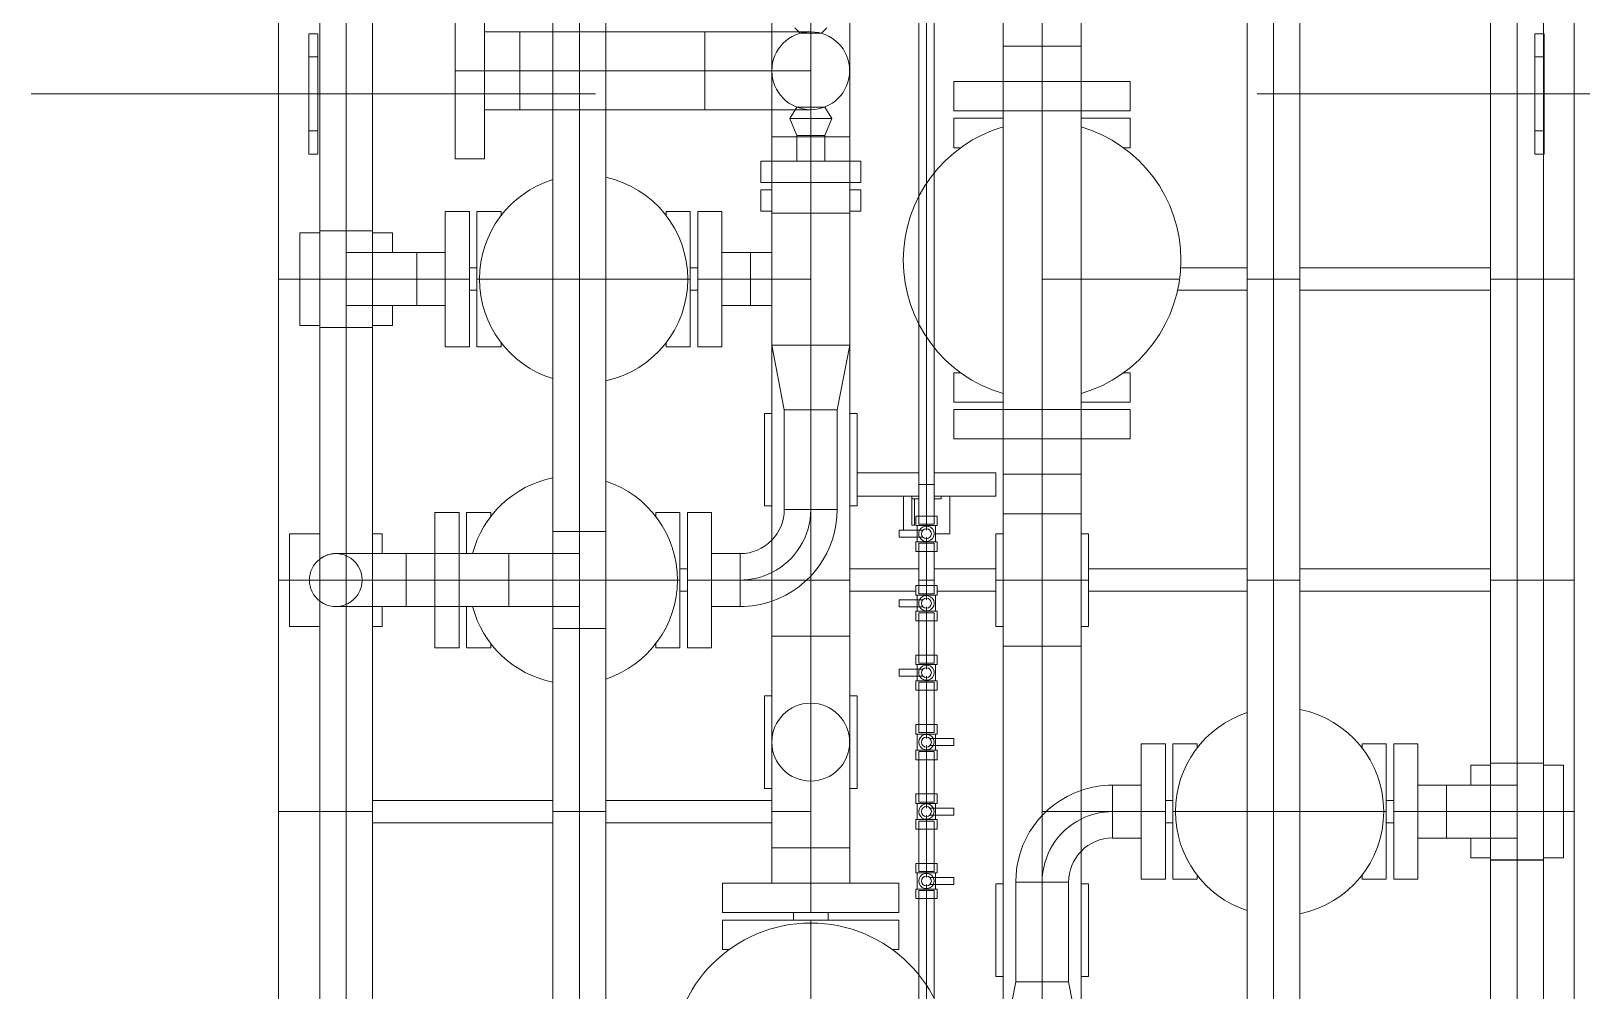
# Model space of a CAD drawing. Header units: inches. Extents: x -1128 to 651, y 96 to 845.
# Drawn here: x -1039.648 to -1036.623, y 715.323 to 717.194 of the extents above; entities that cross this region are included whole.
import ezdxf

# ---------------------------------------------------------------- set-up
doc = ezdxf.new("R2010")
doc.units = ezdxf.units.IN
doc.header["$MEASUREMENT"] = 0
doc.layers.add('EQUIPMENT LAYOUT-EMBED 1_DWG$0$DwgTemplate', color=7, linetype='Continuous')
doc.layers.add('Layout', color=6, linetype='Continuous', lineweight=18)

# ---------------------------------------------------------------- blocks, each defined once
blk = doc.blocks.new('A$C55974CAD')
at = {"layer": 'EQUIPMENT LAYOUT-EMBED 1_DWG$0$DwgTemplate', "color": 1, "lineweight": 0}
for p, q in [((42.75, 17.335), (42.75, 16.735)), ((38.4953, 16.8), (47.7, 16.8)), ((42.75, 16.735), (42.75, 16.715)), ((42.75, 16.715), (42.75, 16.7112)), ((42.75, 16.7112), (42.75, 16.5969)), ((42.4546, 16.65), (42.4546, 16.65)), ((41.176, 16.5969), (41.176, 16.2071)), ((41.224, 16.5969), (41.224, 16.2071)), ((42.75, 16.5969), (42.75, 16.4183)), ((42.75, 16.4183), (42.75, 16.115)), ((42.326, 16.3873), (42.326, 16.3713)), ((42.374, 16.3873), (42.374, 16.3713)), ((41.176, 16.0928), (41.176, 15.7341)), ((41.224, 16.0928), (41.224, 15.7341)), ((41.676, 15.9327), (41.676, 15.9167)), ((41.724, 15.9327), (41.724, 15.9167)), ((42.326, 15.9103), (42.326, 15.8943)), ((42.374, 15.9103), (42.374, 15.8943)), ((42.326, 15.78), (42.326, 15.78)), ((42.374, 15.78), (42.374, 15.78)), ((40.9817, 15.6875), (40.9657, 15.6875)), ((40.9817, 15.6125), (40.9657, 15.6125)), ((41.676, 15.5658), (41.676, 15.423)), ((41.724, 15.5658), (41.724, 15.4167)), ((41.676, 15.377), (41.676, 15.25)), ((41.724, 15.3833), (41.724, 15.25)), ((41.676, 14.7071), (41.676, 15.05)), ((41.724, 14.7071), (41.724, 15.05)), ((41.176, 14.8673), (41.176, 14.8833)), ((41.224, 14.8673), (41.224, 14.8833)), ((42.326, 14.7071), (42.326, 14.8571)), ((42.374, 14.7071), (42.374, 14.8504)), ((42.75, 14.5928), (42.75, 14.685)), ((41.676, 14.1807), (41.676, 14.5928)), ((41.724, 14.1807), (41.724, 14.5928)), ((42.326, 14.1807), (42.326, 14.5928)), ((42.374, 14.1807), (42.374, 14.5928)), ((42.75, 14.1807), (42.75, 14.5928)), ((41.176, 14.3903), (41.176, 14.4063)), ((41.224, 14.3903), (41.224, 14.4063)), ((42.75, 14.065), (42.75, 14.1807)), ((41.0954, 14.15), (41.0953, 14.15)), ((42.75, 13.465), (42.75, 14.065)), ((47.7, 14), (38.4953, 14))]:
    blk.add_line(p, q, dxfattribs=at)
at = {"layer": 'EQUIPMENT LAYOUT-EMBED 1_DWG$0$DwgTemplate', "color": 9, "lineweight": 0}
for p, q in [((41.2, 16.8), (41.2, 16.5969)), ((41.7, 16.8), (41.7, 16.6764)), ((42.35, 16.8), (42.35, 16.654)), ((42.35, 16.3713), (42.35, 15.9103)), ((41.2, 16.2071), (41.2, 16.0928)), ((41.7, 16.15), (41.7, 15.9327)), ((41.7, 15.8024), (41.7, 15.65)), ((41.2, 15.7341), (41.2, 15.65)), ((40.9657, 15.65), (40.574, 15.65)), ((41.7, 15.65), (41.7, 15.5658)), ((41.7, 15.4167), (41.7, 15.3833)), ((41.7, 15.25), (41.7, 15.15)), ((41.2, 15.15), (41.2, 14.9976)), ((41.7, 15.15), (41.7, 15.05)), ((42.35, 15.15), (42.35, 14.8528)), ((41.2, 14.8673), (41.2, 14.4063)), ((41.7, 14.7071), (41.7, 14.5928)), ((42.35, 14.7071), (42.35, 14.5928)), ((41.7, 14.1807), (41.7, 14)), ((42.35, 14.1807), (42.35, 14)), ((41.2, 14.1236), (41.2, 14))]:
    blk.add_line(p, q, dxfattribs=at)
at = {"layer": 'EQUIPMENT LAYOUT-EMBED 1_DWG$0$DwgTemplate', "color": 3, "lineweight": 0}
for p, q in [((41.6, 16.7112), (41.6, 16.7764)), ((41.6, 16.7764), (41.8, 16.7764)), ((41.8, 16.7112), (41.8, 16.7764)), ((42.25, 16.754), (42.45, 16.754)), ((42.25, 16.7112), (42.25, 16.754)), ((42.45, 16.7112), (42.45, 16.754)), ((41.6, 16.5764), (41.6, 16.5969)), ((41.8, 16.5764), (41.8, 16.5969)), ((42.25, 16.554), (42.25, 16.5969)), ((42.45, 16.554), (42.45, 16.5969)), ((41.6, 16.5764), (41.6428, 16.5764)), ((41.7571, 16.5764), (41.8, 16.5764)), ((42.25, 16.554), (42.2928, 16.554)), ((42.4071, 16.554), (42.45, 16.554)), ((41.25, 15.7341), (41.25, 15.75)), ((41.25, 15.75), (41.45, 15.75)), ((41.45, 15.7341), (41.45, 15.75)), ((41.86, 15.7341), (41.86, 15.75)), ((42.06, 15.75), (41.86, 15.75)), ((42.06, 15.7341), (42.06, 15.75)), ((41.25, 15.55), (41.25, 15.5658)), ((41.45, 15.55), (41.45, 15.5658)), ((41.86, 15.55), (41.86, 15.5658)), ((42.06, 15.55), (42.06, 15.5658)), ((41.25, 15.55), (41.45, 15.55)), ((42.06, 15.55), (41.86, 15.55)), ((41.8815, 15.4167), (41.8815, 15.55)), ((41.9315, 15.55), (41.9315, 15.4167)), ((41.8815, 15.4495), (41.8075, 15.4495)), ((41.8185, 15.4255), (41.8185, 15.4315)), ((41.8755, 15.4315), (41.8185, 15.4315)), ((41.8755, 15.4255), (41.8185, 15.4255)), ((41.8755, 15.4255), (41.8755, 15.4315)), ((41.8815, 15.4315), (41.8755, 15.4315)), ((41.8755, 15.4167), (41.8755, 15.4315)), ((41.8815, 15.4167), (41.8815, 15.4315)), ((41.9065, 15.4167), (41.9065, 15.3833)), ((41.7995, 15.3802), (41.7995, 15.3495)), ((41.8755, 15.3685), (41.8755, 15.3833)), ((41.8815, 15.3685), (41.8755, 15.3685)), ((41.8815, 15.25), (41.8815, 15.3833)), ((41.8815, 15.3685), (41.8815, 15.3833)), ((41.9315, 15.3833), (41.9315, 15.25)), ((41.8815, 15.3495), (41.7995, 15.3495)), ((40.844, 15.2341), (40.844, 15.25)), ((41.044, 15.25), (40.844, 15.25)), ((41.044, 15.2341), (41.044, 15.25)), ((41.6, 15.2341), (41.6, 15.25)), ((41.6, 15.25), (41.8, 15.25)), ((41.8, 15.2341), (41.8, 15.25)), ((41.9315, 15.25), (41.8815, 15.25)), ((40.844, 15.05), (40.844, 15.0658)), ((41.044, 15.05), (40.844, 15.05)), ((41.044, 15.05), (41.044, 15.0658)), ((41.6, 15.05), (41.6, 15.0658)), ((41.6, 15.05), (41.8, 15.05)), ((41.8, 15.05), (41.8, 15.0658)), ((41.1, 14.2236), (41.1428, 14.2236)), ((41.1, 14.1807), (41.1, 14.2236)), ((41.2571, 14.2236), (41.3, 14.2236)), ((41.3, 14.1807), (41.3, 14.2236)), ((41.1, 14.0236), (41.1, 14.0664)), ((41.3, 14.0236), (41.3, 14.0664)), ((41.1, 14.0236), (41.3, 14.0236))]:
    blk.add_line(p, q, dxfattribs=at)
at = {"layer": 'EQUIPMENT LAYOUT-EMBED 1_DWG$0$DwgTemplate', "color": 5, "lineweight": 0}
for p, q in [((42.62, 16.735), (42.62, 16.715)), ((42.62, 16.715), (42.62, 16.735)), ((42.67, 16.735), (42.62, 16.735)), ((42.62, 16.735), (42.67, 16.735)), ((42.67, 16.715), (42.67, 16.735)), ((42.67, 16.735), (42.67, 16.715)), ((42.67, 16.735), (42.83, 16.735)), ((42.83, 16.735), (42.67, 16.735)), ((42.67, 16.715), (42.67, 16.735)), ((42.83, 16.735), (42.83, 16.715)), ((42.83, 16.715), (42.83, 16.735)), ((42.88, 16.735), (42.83, 16.735)), ((42.88, 16.735), (42.83, 16.735)), ((42.83, 16.715), (42.83, 16.735)), ((42.88, 16.715), (42.88, 16.735)), ((42.88, 16.735), (42.88, 16.715)), ((42.62, 16.715), (42.67, 16.715)), ((42.62, 16.715), (42.67, 16.715)), ((42.83, 16.715), (42.67, 16.715)), ((42.83, 16.715), (42.67, 16.715)), ((42.83, 16.715), (42.88, 16.715)), ((42.88, 16.715), (42.83, 16.715)), ((41.6428, 16.3937), (41.5539, 16.3937)), ((41.5539, 16.3413), (41.5539, 16.3937)), ((41.846, 16.3937), (41.7571, 16.3937)), ((41.846, 16.3413), (41.846, 16.3937)), ((42.35, 16.3713), (42.2039, 16.3713)), ((42.2039, 16.3189), (42.2039, 16.3713)), ((42.496, 16.3713), (42.35, 16.3713)), ((42.496, 16.3189), (42.496, 16.3713)), ((41.5625, 16.3413), (41.5539, 16.3413)), ((41.846, 16.3413), (41.8375, 16.3413)), ((42.2125, 16.3189), (42.2039, 16.3189)), ((42.496, 16.3189), (42.4875, 16.3189)), ((41.5539, 15.9851), (41.5625, 15.9851)), ((41.5539, 15.9851), (41.5539, 15.9327)), ((41.8375, 15.9851), (41.846, 15.9851)), ((41.846, 15.9851), (41.846, 15.9327)), ((42.2039, 15.9627), (42.2125, 15.9627)), ((42.2039, 15.9627), (42.2039, 15.9103)), ((42.4875, 15.9627), (42.496, 15.9627)), ((42.496, 15.9627), (42.496, 15.9103)), ((41.5539, 15.9327), (41.7, 15.9327)), ((41.7, 15.9327), (41.846, 15.9327)), ((42.2039, 15.9103), (42.35, 15.9103)), ((42.35, 15.9103), (42.496, 15.9103)), ((40.9022, 15.8259), (40.9022, 15.8405)), ((40.9022, 15.8405), (40.9657, 15.8405)), ((40.9657, 15.65), (40.9657, 15.8405)), ((42.4969, 15.7341), (42.4969, 15.7579)), ((42.4969, 15.7579), (42.5429, 15.7579)), ((42.5429, 15.7341), (42.5429, 15.7579)), ((40.9657, 15.4595), (40.9657, 15.65)), ((42.4969, 15.542), (42.4969, 15.5658)), ((42.5429, 15.542), (42.5429, 15.5658)), ((42.4969, 15.542), (42.5429, 15.542)), ((40.9022, 15.4595), (40.9022, 15.4741)), ((40.9022, 15.4595), (40.9657, 15.4595)), ((42.0843, 15.3405), (42.0843, 15.2341)), ((42.1478, 15.3405), (42.0843, 15.3405)), ((42.1478, 15.3405), (42.1478, 15.3259)), ((42.6338, 15.3259), (42.6338, 15.3405)), ((42.6338, 15.3405), (42.6973, 15.3405)), ((42.6973, 15.2341), (42.6973, 15.3405)), ((42.0843, 15.0658), (42.0843, 14.9595)), ((42.6973, 14.9595), (42.6973, 15.0658)), ((42.1478, 14.9595), (42.0843, 14.9595)), ((42.1478, 14.9741), (42.1478, 14.9595)), ((42.6338, 14.9595), (42.6338, 14.9741)), ((42.6338, 14.9595), (42.6973, 14.9595)), ((41.2, 14.8673), (41.0539, 14.8673)), ((41.0539, 14.8149), (41.0539, 14.8673)), ((41.346, 14.8673), (41.2, 14.8673)), ((41.346, 14.8149), (41.346, 14.8673)), ((41.0625, 14.8149), (41.0539, 14.8149)), ((41.346, 14.8149), (41.3375, 14.8149)), ((41.0539, 14.4587), (41.0625, 14.4587)), ((41.0539, 14.4587), (41.0539, 14.4063)), ((41.3375, 14.4587), (41.346, 14.4587)), ((41.346, 14.4587), (41.346, 14.4063)), ((41.0539, 14.4063), (41.2, 14.4063)), ((41.2, 14.4063), (41.346, 14.4063)), ((42.62, 14.0664), (42.62, 14.065)), ((42.62, 14.0664), (42.62, 14.065)), ((42.62, 14.065), (42.67, 14.065)), ((42.62, 14.065), (42.67, 14.065)), ((42.67, 14.065), (42.67, 14.0664)), ((42.67, 14.065), (42.67, 14.0664)), ((42.67, 14.0664), (42.67, 14.065)), ((42.67, 14.065), (42.83, 14.065)), ((42.83, 14.065), (42.67, 14.065)), ((42.83, 14.0664), (42.83, 14.065)), ((42.83, 14.0664), (42.83, 14.065)), ((42.83, 14.0664), (42.83, 14.065)), ((42.83, 14.065), (42.88, 14.065)), ((42.88, 14.065), (42.83, 14.065)), ((42.88, 14.065), (42.88, 14.0664)), ((42.88, 14.065), (42.88, 14.0664))]:
    blk.add_line(p, q, dxfattribs=at)
at = {"layer": 'EQUIPMENT LAYOUT-EMBED 1_DWG$0$DwgTemplate', "color": 7, "lineweight": 0}
for p, q in [((39.3546, 16.7112), (42.2453, 16.7112)), ((42.2453, 16.7112), (42.2453, 16.5969)), ((42.2453, 16.5969), (42.2453, 16.7112)), ((42.2453, 16.7112), (42.4546, 16.7112)), ((42.4546, 16.5969), (42.4546, 16.7112)), ((42.4546, 16.7112), (42.4546, 16.5969)), ((42.4546, 16.7112), (45.2976, 16.7112)), ((41.6428, 16.5969), (41.6428, 16.6764)), ((41.7, 16.6764), (41.7, 16.5969)), ((41.7571, 16.6764), (41.7571, 16.5969)), ((42.2453, 16.654), (39.3546, 16.654)), ((42.4546, 16.654), (42.2453, 16.654)), ((42.2453, 16.654), (42.2454, 16.654)), ((42.2454, 16.654), (42.2454, 16.654)), ((42.2928, 16.654), (42.2928, 16.5969)), ((42.35, 16.5969), (42.35, 16.654)), ((42.4071, 16.5969), (42.4071, 16.654)), ((42.4546, 16.654), (42.4546, 16.654)), ((45.2976, 16.654), (42.4546, 16.654)), ((39.3546, 16.5969), (42.2453, 16.5969)), ((41.6428, 16.524), (41.6428, 16.5969)), ((41.7, 16.5969), (41.7, 16.524)), ((41.7571, 16.5969), (41.7571, 16.524)), ((42.2453, 16.5969), (42.4546, 16.5969)), ((42.2928, 16.5969), (42.2928, 16.5016)), ((42.35, 16.5016), (42.35, 16.5969)), ((42.4071, 16.5016), (42.4071, 16.5969)), ((42.4546, 16.5969), (45.2976, 16.5969)), ((41.6428, 16.524), (41.7571, 16.524)), ((41.6428, 16.3024), (41.6428, 16.524)), ((41.7571, 16.524), (41.6428, 16.524)), ((41.7, 16.524), (41.7, 16.3024)), ((41.7, 16.524), (41.7, 16.524)), ((41.7, 16.524), (41.7, 16.524)), ((41.7571, 16.3024), (41.7571, 16.524)), ((42.2928, 16.5016), (42.35, 16.5016)), ((42.2928, 16.5016), (42.35, 16.5016)), ((42.2928, 16.5016), (42.2928, 16.4397)), ((42.35, 16.5016), (42.35, 16.5016)), ((42.35, 16.5016), (42.35, 16.5016)), ((42.35, 16.5016), (42.4071, 16.5016)), ((42.35, 16.3873), (42.35, 16.5016)), ((42.35, 16.5016), (42.4071, 16.5016)), ((42.4071, 16.5016), (42.4071, 16.4397)), ((41.5539, 16.4621), (41.6428, 16.4621)), ((41.5539, 16.4621), (41.5539, 16.4097)), ((41.6428, 16.4621), (41.7, 16.4621)), ((41.7, 16.4621), (41.7571, 16.4621)), ((41.7571, 16.4621), (41.846, 16.4621)), ((41.846, 16.4621), (41.846, 16.4097)), ((42.2039, 16.4397), (42.35, 16.4397)), ((42.2039, 16.4397), (42.2039, 16.3873)), ((42.35, 16.4397), (42.496, 16.4397)), ((42.496, 16.4397), (42.496, 16.3873)), ((41.5539, 16.4097), (41.6428, 16.4097)), ((41.6428, 16.4097), (41.7, 16.4097)), ((41.7, 16.4097), (41.7571, 16.4097)), ((41.7571, 16.4097), (41.846, 16.4097)), ((42.8, 16.4183), (42.6095, 16.4183)), ((42.6095, 16.3548), (42.6095, 16.4183)), ((42.8, 16.4183), (42.8, 16.2786)), ((42.9905, 16.4183), (42.8, 16.4183)), ((42.2039, 16.3873), (42.35, 16.3873)), ((42.35, 16.3873), (42.496, 16.3873)), ((42.8, 16.3548), (42.6095, 16.3548)), ((42.7159, 16.2786), (42.7159, 16.3548)), ((42.9905, 16.3548), (42.8, 16.3548)), ((42.8841, 16.2786), (42.8841, 16.3548)), ((41.7, 16.3024), (41.6428, 16.3024)), ((41.6428, 16.3024), (41.6428, 16.2071)), ((41.6428, 16.3024), (41.7571, 16.3024)), ((41.7, 16.3024), (41.7, 16.3024)), ((41.7, 16.3024), (41.7, 16.3024)), ((41.7, 16.3024), (41.7, 16.2071)), ((41.7571, 16.3024), (41.7, 16.3024)), ((41.7571, 16.2071), (41.7571, 16.3024)), ((42.8, 16.2786), (42.7159, 16.2786)), ((42.8841, 16.2786), (42.7159, 16.2786)), ((42.7159, 16.2786), (42.7159, 16.2071)), ((42.8841, 16.2786), (42.8, 16.2786)), ((42.8, 16.2071), (42.8, 16.2786)), ((42.8841, 16.2786), (42.8841, 16.2071)), ((38.7524, 16.2071), (41.5953, 16.2071)), ((41.5953, 16.0928), (41.5953, 16.2071)), ((41.5953, 16.2071), (41.8046, 16.2071)), ((41.5953, 16.2071), (41.5953, 16.0928)), ((41.6428, 16.2071), (41.6428, 16.15)), ((41.7, 16.2071), (41.7, 16.15)), ((41.7571, 16.15), (41.7571, 16.2071)), ((41.8046, 16.0928), (41.8046, 16.2071)), ((41.8046, 16.2071), (41.8046, 16.0928)), ((41.8046, 16.2071), (44.6953, 16.2071)), ((42.7159, 16.2071), (42.7159, 16.0928)), ((42.8, 16.0928), (42.8, 16.2071)), ((42.8841, 16.2071), (42.8841, 16.0928)), ((41.5953, 16.15), (38.7524, 16.15)), ((41.8046, 16.15), (41.5953, 16.15)), ((41.5953, 16.15), (41.5954, 16.15)), ((41.5954, 16.15), (41.5954, 16.15)), ((41.8046, 16.15), (41.8046, 16.15)), ((44.6953, 16.15), (41.8046, 16.15)), ((38.7524, 16.0928), (41.5953, 16.0928)), ((41.5953, 16.0928), (41.8046, 16.0928)), ((41.8046, 16.0928), (44.6953, 16.0928)), ((42.7159, 16.0928), (42.7159, 15.8786)), ((42.8, 15.8786), (42.8, 16.0928)), ((42.8841, 16.0928), (42.8841, 15.8786)), ((41.7, 15.9167), (41.5539, 15.9167)), ((41.5539, 15.8643), (41.5539, 15.9167)), ((41.7, 15.9167), (41.7, 15.8024)), ((41.846, 15.9167), (41.7, 15.9167)), ((41.846, 15.8643), (41.846, 15.9167)), ((42.35, 15.8943), (42.2039, 15.8943)), ((42.2039, 15.8419), (42.2039, 15.8943)), ((42.35, 15.8943), (42.35, 15.78)), ((42.496, 15.8943), (42.35, 15.8943)), ((42.496, 15.8419), (42.496, 15.8943)), ((41.7, 15.8643), (41.5539, 15.8643)), ((41.6428, 15.8024), (41.6428, 15.8643)), ((41.846, 15.8643), (41.7, 15.8643)), ((41.7571, 15.8024), (41.7571, 15.8643)), ((42.7159, 15.8786), (42.8841, 15.8786)), ((42.7159, 15.7341), (42.7159, 15.8786)), ((42.8841, 15.8786), (42.7159, 15.8786)), ((42.8, 15.8786), (42.8, 15.8786)), ((42.8, 15.8786), (42.8, 15.8786)), ((42.8, 15.7341), (42.8, 15.8786)), ((42.8841, 15.8786), (42.8841, 15.7341)), ((40.9817, 15.8405), (40.9817, 15.65)), ((41.0452, 15.8405), (40.9817, 15.8405)), ((41.0452, 15.8405), (41.0452, 15.65)), ((42.35, 15.8419), (42.2039, 15.8419)), ((42.2928, 15.78), (42.2928, 15.8419)), ((42.496, 15.8419), (42.35, 15.8419)), ((42.4071, 15.78), (42.4071, 15.8419)), ((41.7571, 15.8024), (41.6428, 15.8024)), ((41.7, 15.8024), (41.6428, 15.8024)), ((41.7, 15.8024), (41.7, 15.8024)), ((41.7, 15.8024), (41.7, 15.8024)), ((41.7571, 15.8024), (41.7, 15.8024)), ((42.4071, 15.78), (42.2928, 15.78)), ((42.2928, 15.7341), (42.2928, 15.78)), ((42.35, 15.78), (42.2928, 15.78)), ((42.35, 15.78), (42.35, 15.78)), ((42.35, 15.78), (42.35, 15.7341)), ((42.4071, 15.78), (42.35, 15.78)), ((42.4071, 15.7341), (42.4071, 15.78)), ((42.5589, 15.7579), (42.5589, 15.7341)), ((42.6049, 15.7579), (42.5589, 15.7579)), ((42.6049, 15.7579), (42.6049, 15.7341)), ((41.1214, 15.7341), (41.0452, 15.7341)), ((41.1214, 15.7341), (41.1214, 15.65)), ((41.1214, 15.7341), (41.1214, 15.65)), ((41.35, 15.7341), (41.1214, 15.7341)), ((41.35, 15.7341), (41.5786, 15.7341)), ((41.5786, 15.7341), (41.5786, 15.5658)), ((41.5786, 15.7341), (44.3072, 15.7341)), ((41.5786, 15.7341), (41.5786, 15.5658)), ((42.0675, 15.7071), (42.2072, 15.7341)), ((42.2072, 15.5658), (42.2072, 15.7341)), ((42.2073, 15.7341), (42.2073, 15.5658)), ((42.35, 15.7341), (42.35, 15.65)), ((42.4927, 15.5658), (42.4927, 15.7341)), ((42.4927, 15.7341), (42.4927, 15.5658)), ((42.5589, 15.7341), (42.5589, 15.65)), ((42.6049, 15.7341), (42.6049, 15.65)), ((42.6572, 15.5658), (42.6572, 15.7341)), ((42.6573, 15.7341), (42.6573, 15.65)), ((42.7159, 15.65), (42.7159, 15.7341)), ((42.8, 15.65), (42.8, 15.7341)), ((42.8841, 15.7341), (42.8841, 15.65)), ((41.8524, 15.7071), (41.8524, 15.5928)), ((41.8524, 15.65), (41.8524, 15.7071)), ((42.0675, 15.7071), (41.8524, 15.7071)), ((42.0675, 15.7071), (42.0675, 15.5928)), ((42.0675, 15.65), (42.0675, 15.7071)), ((42.6605, 15.6801), (42.6971, 15.6952)), ((42.6971, 15.65), (42.6971, 15.6952)), ((42.7215, 15.6801), (42.6971, 15.6952)), ((42.6605, 15.6801), (42.6049, 15.6801)), ((42.6605, 15.65), (42.6605, 15.6801)), ((42.6605, 15.6801), (42.6605, 15.65)), ((42.7215, 15.65), (42.7215, 15.6801)), ((42.8809, 15.673), (42.8924, 15.6845)), ((42.8809, 15.673), (42.8809, 15.65)), ((40.9817, 15.65), (41.1214, 15.65)), ((40.9817, 15.65), (40.9817, 15.4595)), ((41.0452, 15.65), (41.0452, 15.4595)), ((41.1214, 15.65), (41.1214, 15.5658)), ((41.1214, 15.65), (41.1214, 15.65)), ((41.1214, 15.65), (41.1214, 15.65)), ((41.1214, 15.65), (41.2659, 15.65)), ((41.1214, 15.65), (41.1214, 15.5658)), ((41.2659, 15.65), (41.35, 15.65)), ((41.35, 15.65), (41.5786, 15.65)), ((44.3072, 15.65), (41.5786, 15.65)), ((41.5786, 15.65), (41.5786, 15.65)), ((41.5786, 15.65), (41.5786, 15.65)), ((41.8524, 15.5928), (41.8524, 15.65)), ((42.0675, 15.5928), (42.0675, 15.65)), ((42.5589, 15.65), (42.5589, 15.5658)), ((42.6049, 15.65), (42.6049, 15.5658)), ((42.6605, 15.6198), (42.6049, 15.6198)), ((42.6573, 15.65), (42.6573, 15.5658)), ((42.6605, 15.6198), (42.6605, 15.65)), ((42.6605, 15.65), (42.6605, 15.6198)), ((42.6605, 15.6198), (42.6971, 15.6047)), ((42.6971, 15.6047), (42.6971, 15.65)), ((42.7215, 15.6198), (42.6971, 15.6047)), ((42.7215, 15.6198), (42.7215, 15.65)), ((42.8809, 15.65), (42.8809, 15.627)), ((42.8809, 15.627), (42.8924, 15.6155)), ((42.0675, 15.5928), (41.8524, 15.5928)), ((42.0675, 15.5928), (42.2072, 15.5658)), ((41.1214, 15.5658), (41.0452, 15.5658)), ((41.1214, 15.5658), (41.35, 15.5658)), ((41.5786, 15.5658), (41.35, 15.5658)), ((41.5786, 15.5658), (44.3072, 15.5658)), ((42.5589, 15.5658), (42.5589, 15.542)), ((42.6049, 15.5658), (42.6049, 15.542)), ((42.6049, 15.542), (42.5589, 15.542)), ((41.0452, 15.4595), (40.9817, 15.4595)), ((41.4925, 15.459), (41.5075, 15.459)), ((41.4925, 15.459), (41.4925, 15.4076)), ((41.5075, 15.459), (41.5075, 15.4076)), ((41.6425, 15.459), (41.6575, 15.459)), ((41.6425, 15.459), (41.6425, 15.4076)), ((41.6575, 15.459), (41.6575, 15.4076)), ((41.7925, 15.459), (41.8075, 15.459)), ((41.7925, 15.459), (41.7925, 15.4076)), ((41.8075, 15.459), (41.8075, 15.4076)), ((41.0119, 15.423), (41.0119, 15.4)), ((41.0325, 15.423), (41.0119, 15.423)), ((41.0325, 15.423), (41.0325, 15.4)), ((41.0675, 15.4198), (41.0325, 15.4198)), ((41.0675, 15.4), (41.0675, 15.423)), ((41.0675, 15.423), (41.0881, 15.423)), ((41.0675, 15.4198), (41.0675, 15.4)), ((41.0881, 15.4), (41.0881, 15.423)), ((41.1619, 15.423), (41.1619, 15.4)), ((41.1825, 15.423), (41.1619, 15.423)), ((41.1825, 15.423), (41.1825, 15.4)), ((41.2175, 15.4198), (41.1825, 15.4198)), ((41.2175, 15.4), (41.2175, 15.423)), ((41.2175, 15.423), (41.2381, 15.423)), ((41.2175, 15.4198), (41.2175, 15.4)), ((41.2381, 15.4), (41.2381, 15.423)), ((41.3119, 15.423), (41.3119, 15.4)), ((41.3325, 15.423), (41.3119, 15.423)), ((41.3325, 15.423), (41.3325, 15.4)), ((41.3675, 15.4198), (41.3325, 15.4198)), ((41.3675, 15.4), (41.3675, 15.423)), ((41.3675, 15.423), (41.3881, 15.423)), ((41.3675, 15.4198), (41.3675, 15.4)), ((41.3881, 15.4), (41.3881, 15.423)), ((41.4619, 15.423), (41.4619, 15.4)), ((41.4825, 15.423), (41.4619, 15.423)), ((41.4825, 15.423), (41.4825, 15.4)), ((41.4925, 15.4198), (41.4825, 15.4198)), ((41.5075, 15.4198), (41.4925, 15.4198)), ((41.5175, 15.4198), (41.5075, 15.4198)), ((41.5175, 15.4), (41.5175, 15.423)), ((41.5175, 15.423), (41.5381, 15.423)), ((41.5175, 15.4198), (41.5175, 15.4)), ((41.5381, 15.4), (41.5381, 15.423)), ((41.6119, 15.423), (41.6119, 15.4)), ((41.6325, 15.423), (41.6119, 15.423)), ((41.6325, 15.423), (41.6325, 15.4)), ((41.6425, 15.4198), (41.6325, 15.4198)), ((41.6575, 15.4198), (41.6425, 15.4198)), ((41.6675, 15.4198), (41.6575, 15.4198)), ((41.6675, 15.4), (41.6675, 15.423)), ((41.6675, 15.423), (41.6881, 15.423)), ((41.6675, 15.4198), (41.6675, 15.4)), ((41.6881, 15.4), (41.6881, 15.423)), ((41.7619, 15.423), (41.7619, 15.4)), ((41.7825, 15.423), (41.7619, 15.423)), ((41.7825, 15.423), (41.7825, 15.4)), ((41.7925, 15.4198), (41.7825, 15.4198)), ((41.8075, 15.4198), (41.7925, 15.4198)), ((41.8175, 15.4198), (41.8075, 15.4198)), ((41.8175, 15.4), (41.8175, 15.423)), ((41.8175, 15.423), (41.8381, 15.423)), ((41.8175, 15.4198), (41.8175, 15.4)), ((41.8381, 15.4), (41.8381, 15.423)), ((40.8478, 15.4167), (40.4706, 15.4167)), ((40.4934, 15.4), (40.825, 15.4)), ((40.825, 15.4), (41.0119, 15.4)), ((41.0119, 15.4167), (40.8478, 15.4167)), ((41.0294, 15.4167), (41.0119, 15.4167)), ((41.0119, 15.4), (41.0294, 15.4)), ((41.0119, 15.4), (41.0119, 15.377)), ((41.0119, 15.4), (41.0294, 15.4)), ((41.0294, 15.3833), (41.0294, 15.4167)), ((41.0294, 15.4), (41.0325, 15.4)), ((41.0325, 15.4), (41.0393, 15.4)), ((41.0325, 15.4), (41.0325, 15.377)), ((41.0393, 15.4), (41.0425, 15.4)), ((41.0425, 15.341), (41.0425, 15.3924)), ((41.0575, 15.4), (41.0607, 15.4)), ((41.0575, 15.341), (41.0575, 15.3924)), ((41.0607, 15.4), (41.0675, 15.4)), ((41.0706, 15.4), (41.0675, 15.4)), ((41.0675, 15.4), (41.0675, 15.4)), ((41.0675, 15.4), (41.0675, 15.3802)), ((41.0675, 15.377), (41.0675, 15.4)), ((41.0706, 15.3833), (41.0706, 15.4167)), ((41.0881, 15.4167), (41.0706, 15.4167)), ((41.0881, 15.4), (41.0706, 15.4)), ((41.0706, 15.4), (41.0881, 15.4)), ((41.1619, 15.4167), (41.0881, 15.4167)), ((41.0881, 15.377), (41.0881, 15.4)), ((41.0881, 15.4), (41.1619, 15.4)), ((41.1794, 15.4167), (41.1619, 15.4167)), ((41.1619, 15.4), (41.1794, 15.4)), ((41.1619, 15.4), (41.1794, 15.4)), ((41.1619, 15.4), (41.1619, 15.377)), ((41.1794, 15.3833), (41.1794, 15.4167)), ((41.1794, 15.4), (41.1825, 15.4)), ((41.1825, 15.4), (41.1893, 15.4)), ((41.1825, 15.4), (41.1825, 15.377)), ((41.1893, 15.4), (41.1925, 15.4)), ((41.1925, 15.341), (41.1925, 15.3924)), ((41.2075, 15.4), (41.2107, 15.4)), ((41.2075, 15.341), (41.2075, 15.3924)), ((41.2107, 15.4), (41.2175, 15.4)), ((41.2206, 15.4), (41.2175, 15.4)), ((41.2175, 15.4), (41.2175, 15.4)), ((41.2175, 15.4), (41.2175, 15.3802)), ((41.2175, 15.377), (41.2175, 15.4)), ((41.2206, 15.3833), (41.2206, 15.4167)), ((41.2381, 15.4167), (41.2206, 15.4167)), ((41.2206, 15.4), (41.2381, 15.4)), ((41.2381, 15.4), (41.2206, 15.4)), ((41.3119, 15.4167), (41.2381, 15.4167)), ((41.2381, 15.4), (41.3119, 15.4)), ((41.2381, 15.377), (41.2381, 15.4)), ((41.3294, 15.4167), (41.3119, 15.4167)), ((41.3119, 15.4), (41.3294, 15.4)), ((41.3119, 15.4), (41.3294, 15.4)), ((41.3119, 15.4), (41.3119, 15.377)), ((41.3294, 15.3833), (41.3294, 15.4167)), ((41.3294, 15.4), (41.3325, 15.4)), ((41.3325, 15.4), (41.3393, 15.4)), ((41.3325, 15.4), (41.3325, 15.377)), ((41.3393, 15.4), (41.3425, 15.4)), ((41.3425, 15.341), (41.3425, 15.3924)), ((41.3575, 15.4), (41.3607, 15.4)), ((41.3575, 15.341), (41.3575, 15.3924)), ((41.3607, 15.4), (41.3675, 15.4)), ((41.3675, 15.4), (41.3675, 15.4)), ((41.3706, 15.4), (41.3675, 15.4)), ((41.3675, 15.4), (41.3675, 15.3802)), ((41.3675, 15.377), (41.3675, 15.4)), ((41.3706, 15.3833), (41.3706, 15.4167)), ((41.3881, 15.4167), (41.3706, 15.4167)), ((41.3881, 15.4), (41.3706, 15.4)), ((41.3706, 15.4), (41.3881, 15.4)), ((41.4619, 15.4167), (41.3881, 15.4167)), ((41.3881, 15.377), (41.3881, 15.4)), ((41.3881, 15.4), (41.4619, 15.4)), ((41.4794, 15.4167), (41.4619, 15.4167)), ((41.4619, 15.4), (41.4794, 15.4)), ((41.4619, 15.4), (41.4619, 15.377)), ((41.4619, 15.4), (41.4794, 15.4)), ((41.4794, 15.3833), (41.4794, 15.4167)), ((41.4794, 15.4), (41.4825, 15.4)), ((41.4825, 15.4), (41.4893, 15.4)), ((41.4825, 15.4), (41.4825, 15.377)), ((41.4893, 15.4), (41.4925, 15.4)), ((41.5075, 15.4), (41.5107, 15.4)), ((41.5107, 15.4), (41.5175, 15.4)), ((41.5206, 15.4), (41.5175, 15.4)), ((41.5175, 15.4), (41.5175, 15.4)), ((41.5175, 15.4), (41.5175, 15.3802)), ((41.5175, 15.377), (41.5175, 15.4)), ((41.5206, 15.3833), (41.5206, 15.4167)), ((41.5381, 15.4167), (41.5206, 15.4167)), ((41.5206, 15.4), (41.5381, 15.4)), ((41.5381, 15.4), (41.5206, 15.4)), ((41.6119, 15.4167), (41.5381, 15.4167)), ((41.5381, 15.4), (41.6119, 15.4)), ((41.5381, 15.377), (41.5381, 15.4)), ((41.6294, 15.4167), (41.6119, 15.4167)), ((41.6119, 15.4), (41.6294, 15.4)), ((41.6119, 15.4), (41.6294, 15.4)), ((41.6119, 15.4), (41.6119, 15.377)), ((41.6294, 15.3833), (41.6294, 15.4167)), ((41.6294, 15.4), (41.6325, 15.4)), ((41.6325, 15.4), (41.6393, 15.4)), ((41.6325, 15.4), (41.6325, 15.377)), ((41.6393, 15.4), (41.6425, 15.4)), ((41.6575, 15.4), (41.6607, 15.4)), ((41.6607, 15.4), (41.6675, 15.4)), ((41.6675, 15.4), (41.6675, 15.4)), ((41.6706, 15.4), (41.6675, 15.4)), ((41.6675, 15.4), (41.6675, 15.3802)), ((41.6675, 15.377), (41.6675, 15.4)), ((41.6706, 15.3833), (41.6706, 15.4167)), ((41.6881, 15.4167), (41.6706, 15.4167)), ((41.6706, 15.4), (41.6881, 15.4)), ((41.6881, 15.4), (41.6706, 15.4)), ((41.7619, 15.4167), (41.6881, 15.4167)), ((41.6881, 15.4), (41.7619, 15.4)), ((41.6881, 15.377), (41.6881, 15.4)), ((41.7794, 15.4167), (41.7619, 15.4167)), ((41.7619, 15.4), (41.7794, 15.4)), ((41.7619, 15.4), (41.7619, 15.377)), ((41.7619, 15.4), (41.7794, 15.4)), ((41.7794, 15.3833), (41.7794, 15.4167)), ((41.7794, 15.4), (41.7825, 15.4)), ((41.7825, 15.4), (41.7893, 15.4)), ((41.7825, 15.4), (41.7825, 15.377)), ((41.7893, 15.4), (41.7925, 15.4)), ((41.8075, 15.4), (41.8107, 15.4)), ((41.8107, 15.4), (41.8175, 15.4)), ((41.8206, 15.4), (41.8175, 15.4)), ((41.8175, 15.4), (41.8175, 15.4)), ((41.8175, 15.4), (41.8175, 15.3802)), ((41.8175, 15.377), (41.8175, 15.4)), ((41.8206, 15.3833), (41.8206, 15.4167)), ((41.8381, 15.4167), (41.8206, 15.4167)), ((41.8206, 15.4), (41.8381, 15.4)), ((41.8381, 15.4), (41.8206, 15.4)), ((42.2534, 15.4167), (41.8381, 15.4167)), ((41.8381, 15.4), (42.225, 15.4)), ((41.8381, 15.377), (41.8381, 15.4)), ((42.225, 15.4), (42.5566, 15.4)), ((42.5282, 15.4167), (42.2534, 15.4167)), ((43.0125, 15.4167), (42.5282, 15.4167)), ((42.5566, 15.4), (43.0125, 15.4)), ((41.0119, 15.3833), (40.7966, 15.3833)), ((41.0294, 15.3833), (41.0119, 15.3833)), ((41.0325, 15.377), (41.0119, 15.377)), ((41.0425, 15.3802), (41.0325, 15.3802)), ((41.0575, 15.3802), (41.0425, 15.3802)), ((41.0675, 15.3802), (41.0575, 15.3802)), ((41.0675, 15.377), (41.0881, 15.377)), ((41.0881, 15.3833), (41.0706, 15.3833)), ((41.1619, 15.3833), (41.0881, 15.3833)), ((41.1794, 15.3833), (41.1619, 15.3833)), ((41.1825, 15.377), (41.1619, 15.377)), ((41.1925, 15.3802), (41.1825, 15.3802)), ((41.2075, 15.3802), (41.1925, 15.3802)), ((41.2175, 15.3802), (41.2075, 15.3802)), ((41.2175, 15.377), (41.2381, 15.377)), ((41.2381, 15.3833), (41.2206, 15.3833)), ((41.3119, 15.3833), (41.2381, 15.3833)), ((41.3294, 15.3833), (41.3119, 15.3833)), ((41.3325, 15.377), (41.3119, 15.377)), ((41.3425, 15.3802), (41.3325, 15.3802)), ((41.3575, 15.3802), (41.3425, 15.3802)), ((41.3675, 15.3802), (41.3575, 15.3802)), ((41.3675, 15.377), (41.3881, 15.377)), ((41.3881, 15.3833), (41.3706, 15.3833)), ((41.4619, 15.3833), (41.3881, 15.3833)), ((41.4794, 15.3833), (41.4619, 15.3833)), ((41.4825, 15.377), (41.4619, 15.377)), ((41.5175, 15.3802), (41.4825, 15.3802)), ((41.5175, 15.377), (41.5381, 15.377)), ((41.5381, 15.3833), (41.5206, 15.3833)), ((41.6119, 15.3833), (41.5381, 15.3833)), ((41.6294, 15.3833), (41.6119, 15.3833)), ((41.6325, 15.377), (41.6119, 15.377)), ((41.6675, 15.3802), (41.6325, 15.3802)), ((41.6675, 15.377), (41.6881, 15.377)), ((41.6881, 15.3833), (41.6706, 15.3833)), ((41.7619, 15.3833), (41.6881, 15.3833)), ((41.7794, 15.3833), (41.7619, 15.3833)), ((41.7825, 15.377), (41.7619, 15.377)), ((41.8175, 15.3802), (41.7825, 15.3802)), ((41.8175, 15.377), (41.8381, 15.377)), ((41.8381, 15.3833), (41.8206, 15.3833)), ((42.2022, 15.3833), (41.8381, 15.3833)), ((42.5794, 15.3833), (42.2022, 15.3833)), ((43.0125, 15.3833), (42.5794, 15.3833)), ((41.0575, 15.341), (41.0425, 15.341)), ((41.2075, 15.341), (41.1925, 15.341)), ((41.3575, 15.341), (41.3425, 15.341)), ((42.0048, 15.2341), (42.0048, 15.3405)), ((42.0048, 15.3405), (42.0683, 15.3405)), ((42.0683, 15.2341), (42.0683, 15.3405)), ((42.7133, 15.3405), (42.7133, 15.2341)), ((42.7768, 15.3405), (42.7133, 15.3405)), ((42.7768, 15.3405), (42.7768, 15.2341)), ((41.5572, 15.2341), (38.7427, 15.2341)), ((40.8324, 15.2071), (40.6927, 15.2341)), ((41.5572, 15.0658), (41.5572, 15.2341)), ((41.5572, 15.0658), (41.5572, 15.2341)), ((41.5572, 15.2341), (41.8427, 15.2341)), ((41.8427, 15.0658), (41.8427, 15.2341)), ((44.3714, 15.2341), (41.8427, 15.2341)), ((41.8427, 15.0658), (41.8427, 15.2341)), ((41.8427, 15.2341), (41.8427, 15.2341)), ((41.9286, 15.15), (41.9286, 15.2341)), ((41.9286, 15.15), (41.9286, 15.2341)), ((42.0048, 15.15), (42.0048, 15.2341)), ((42.0683, 15.15), (42.0683, 15.2341)), ((42.7133, 15.2341), (42.7133, 15.15)), ((42.7768, 15.2341), (42.7768, 15.15)), ((42.853, 15.0658), (42.853, 15.2341)), ((42.853, 15.2341), (42.853, 15.15)), ((40.8324, 15.0928), (40.8324, 15.2071)), ((40.8324, 15.2071), (40.8324, 15.0928)), ((40.8324, 15.2071), (41.0476, 15.2071)), ((41.0476, 15.2071), (41.0476, 15.0928)), ((41.0476, 15.2071), (41.0476, 15.0928)), ((38.7427, 15.15), (41.5572, 15.15)), ((41.8427, 15.15), (41.5572, 15.15)), ((41.5572, 15.15), (41.5573, 15.15)), ((41.5573, 15.15), (41.5573, 15.15)), ((41.8427, 15.15), (44.3714, 15.15)), ((41.8427, 15.15), (41.8427, 15.15)), ((41.9286, 15.0658), (41.9286, 15.15)), ((41.9286, 15.0658), (41.9286, 15.15)), ((42.0048, 15.0658), (42.0048, 15.15)), ((42.0683, 15.0658), (42.0683, 15.15)), ((42.7133, 15.15), (42.7133, 15.0658)), ((42.7768, 15.15), (42.7768, 15.0658)), ((42.853, 15.15), (42.853, 15.0658)), ((40.8324, 15.0928), (40.6927, 15.0658)), ((40.8324, 15.0928), (41.0476, 15.0928)), ((41.5572, 15.0658), (38.7427, 15.0658)), ((41.5572, 15.0658), (41.8427, 15.0658)), ((44.3714, 15.0658), (41.8427, 15.0658)), ((41.8427, 15.0658), (41.8427, 15.0658)), ((42.0048, 14.9595), (42.0048, 15.0658)), ((42.0683, 14.9595), (42.0683, 15.0658)), ((42.7133, 15.0658), (42.7133, 14.9595)), ((42.7768, 15.0658), (42.7768, 14.9595)), ((41.1428, 14.9976), (41.2, 14.9976)), ((41.1428, 14.9976), (41.1428, 14.9357)), ((41.2571, 14.9976), (41.1428, 14.9976)), ((41.2, 14.8833), (41.2, 14.9976)), ((41.2, 14.9976), (41.2571, 14.9976)), ((41.2, 14.9976), (41.2, 14.9976)), ((41.2, 14.9976), (41.2, 14.9976)), ((41.2571, 14.9976), (41.2571, 14.9357)), ((42.0048, 14.9595), (42.0683, 14.9595)), ((42.7768, 14.9595), (42.7133, 14.9595)), ((41.0539, 14.9357), (41.2, 14.9357)), ((41.0539, 14.9357), (41.0539, 14.8833)), ((41.2, 14.9357), (41.346, 14.9357)), ((41.346, 14.9357), (41.346, 14.8833)), ((41.0539, 14.8833), (41.2, 14.8833)), ((41.2, 14.8833), (41.346, 14.8833)), ((40.6546, 14.7071), (43.5453, 14.7071)), ((43.5453, 14.65), (40.6546, 14.65)), ((40.6546, 14.5928), (43.5453, 14.5928)), ((41.2, 14.3903), (41.0539, 14.3903)), ((41.0539, 14.3379), (41.0539, 14.3903)), ((41.2, 14.3903), (41.2, 14.276)), ((41.346, 14.3903), (41.2, 14.3903)), ((41.346, 14.3379), (41.346, 14.3903)), ((41.2, 14.3379), (41.0539, 14.3379)), ((41.1428, 14.276), (41.1428, 14.3379)), ((41.346, 14.3379), (41.2, 14.3379)), ((41.2571, 14.276), (41.2571, 14.3379)), ((41.2, 14.276), (41.1428, 14.276)), ((41.1428, 14.276), (41.1428, 14.1807)), ((41.2, 14.276), (41.1428, 14.276)), ((41.2, 14.276), (41.2, 14.276)), ((41.2, 14.276), (41.2, 14.276)), ((41.2, 14.276), (41.2, 14.1807)), ((41.2571, 14.276), (41.2, 14.276)), ((41.2571, 14.276), (41.2, 14.276)), ((41.2571, 14.1807), (41.2571, 14.276)), ((41.0953, 14.1807), (38.5572, 14.1807)), ((41.0953, 14.0664), (41.0953, 14.1807)), ((41.0954, 14.1807), (41.0954, 14.0664)), ((41.3046, 14.1807), (41.0954, 14.1807)), ((41.1428, 14.1807), (41.1428, 14.1236)), ((41.2, 14.1807), (41.2, 14.1236)), ((41.2571, 14.1236), (41.2571, 14.1807)), ((41.3046, 14.1807), (41.3046, 14.0664)), ((41.3046, 14.1236), (41.3046, 14.1807)), ((44.1953, 14.1807), (41.3046, 14.1807)), ((38.5572, 14.1236), (41.0953, 14.1236)), ((41.0953, 14.1236), (41.0954, 14.1236)), ((41.0954, 14.1236), (41.3046, 14.1236)), ((41.3046, 14.1236), (41.3046, 14.1236)), ((41.3046, 14.1236), (41.3046, 14.1236)), ((41.3046, 14.1236), (44.1953, 14.1236)), ((41.3046, 14.0664), (41.3046, 14.1236)), ((42.62, 14.085), (42.62, 14.0664)), ((42.62, 14.085), (42.62, 14.0664)), ((42.67, 14.085), (42.62, 14.085)), ((42.62, 14.085), (42.67, 14.085)), ((42.67, 14.0664), (42.67, 14.085)), ((42.67, 14.0664), (42.67, 14.085)), ((42.83, 14.085), (42.67, 14.085)), ((42.83, 14.085), (42.67, 14.085)), ((42.67, 14.085), (42.67, 14.0664)), ((42.83, 14.085), (42.83, 14.0664)), ((42.83, 14.085), (42.83, 14.0664)), ((42.88, 14.085), (42.83, 14.085)), ((42.88, 14.085), (42.83, 14.085)), ((42.83, 14.085), (42.83, 14.0664)), ((42.88, 14.0664), (42.88, 14.085)), ((42.88, 14.0664), (42.88, 14.085)), ((41.0953, 14.0664), (38.5572, 14.0664)), ((41.3046, 14.0664), (41.0954, 14.0664)), ((44.1953, 14.0664), (41.3046, 14.0664))]:
    blk.add_line(p, q, dxfattribs=at)
at = {"layer": 'EQUIPMENT LAYOUT-EMBED 1_DWG$0$DwgTemplate', "color": 5, "lineweight": 0}
blk.add_circle((40.6592, 15.65), 0.3, dxfattribs=at)
at = {"layer": 'EQUIPMENT LAYOUT-EMBED 1_DWG$0$DwgTemplate', "color": 7, "lineweight": 0}
for centre, radius in [((42.8, 15.65), 0.0841), ((41.05, 15.4), 0.0107), ((41.2, 15.4), 0.0107), ((41.35, 15.4), 0.0107), ((41.5, 15.4), 0.0107), ((41.65, 15.4), 0.0107), ((41.8, 15.4), 0.0107)]:
    blk.add_circle(centre, radius, dxfattribs=at)
for centre, radius, start, end in [((41.7, 16.6764), 0.0571, 37.5092, 142.4908), ((41.7, 16.6764), 0.0571, 37.5092, 142.4908), ((41.7, 16.6764), 0.0571, 142.4908, 180), ((41.7, 16.6764), 0.0571, 142.4908, 270), ((41.7, 16.6764), 0.0571, 270, 37.5092), ((41.7, 16.6764), 0.0572, 0, 37.5092), ((41.8524, 15.8024), 0.2096, 180, 199.0115), ((41.8524, 15.8024), 0.1524, 180, 206.6101), ((41.8524, 15.8024), 0.0953, 180, 225.78), ((41.35, 15.65), 0.0841, 90, 270), ((41.35, 15.65), 0.0841, 90, 270), ((41.35, 15.65), 0.0841, 0, 90), ((41.8524, 15.8024), 0.2095, 199.0115, 270), ((41.8524, 15.8024), 0.1524, 206.6101, 270), ((41.8524, 15.8024), 0.0952, 225.78, 270), ((41.35, 15.65), 0.0841, 270, 0), ((42.8, 15.65), 0.0841, 180, 0), ((41.05, 15.4), 0.0166, 90, 243.2048), ((41.05, 15.4), 0.0166, 243.2048, 296.7952), ((41.05, 15.4), 0.0166, 296.7952, 90), ((41.2, 15.4), 0.0166, 90, 243.2048), ((41.2, 15.4), 0.0166, 243.2048, 296.7952), ((41.2, 15.4), 0.0166, 296.7952, 90), ((41.35, 15.4), 0.0166, 90, 243.2048), ((41.35, 15.4), 0.0166, 243.2048, 296.7952), ((41.35, 15.4), 0.0166, 296.7952, 90), ((41.5, 15.4), 0.0166, 116.7952, 63.2048), ((41.5, 15.4), 0.0166, 90, 116.7952), ((41.5, 15.4), 0.0166, 63.2048, 90), ((41.65, 15.4), 0.0166, 116.7952, 63.2048), ((41.65, 15.4), 0.0166, 90, 116.7952), ((41.65, 15.4), 0.0166, 63.2048, 90), ((41.8, 15.4), 0.0166, 116.7952, 63.2048), ((41.8, 15.4), 0.0166, 90, 116.7952), ((41.8, 15.4), 0.0166, 63.2048, 90), ((41.0476, 14.9976), 0.2095, 19.0115, 90), ((41.0476, 14.9976), 0.1524, 26.6101, 90), ((41.0476, 14.9976), 0.0952, 45.78, 90), ((41.0476, 14.9976), 0.0953, 0, 45.78), ((41.0476, 14.9976), 0.1524, 0, 26.6101), ((41.0476, 14.9976), 0.2096, 0, 19.0115)]:
    blk.add_arc(centre, radius, start, end, dxfattribs=at)
at = {"layer": 'EQUIPMENT LAYOUT-EMBED 1_DWG$0$DwgTemplate', "color": 5, "lineweight": 0}
for centre, radius, start, end in [((41.7, 16.1632), 0.225, 104.7143, 168.7358), ((41.7, 16.1632), 0.225, 11.2642, 75.2857), ((42.35, 16.1408), 0.225, 17.1381, 162.8619), ((41.7, 16.1632), 0.225, 198.22, 270), ((41.7, 16.1632), 0.225, 270, 341.78), ((42.35, 16.1408), 0.225, 192.3172, 270), ((42.35, 16.1408), 0.225, 270, 347.6828), ((42.3908, 15.15), 0.3, 16.2876, 163.7124), ((42.3908, 15.15), 0.3, 196.2876, 343.7124), ((41.2, 14.6368), 0.225, 18.22, 161.78), ((41.2, 14.6368), 0.225, 191.2642, 270), ((41.2, 14.6368), 0.225, 270, 348.7358)]:
    blk.add_arc(centre, radius, start, end, dxfattribs=at)

msp = doc.modelspace()

# ---------------------------------------------------------------- block references
at = {"layer": 'Layout', "xscale": 0.9025, "yscale": 0.9025, "zscale": 0.9025, "rotation": 90}
msp.add_blockref('A$C55974CAD', (-1024.0033, 678.4893), dxfattribs=at)

doc.saveas('drawing.dxf')
